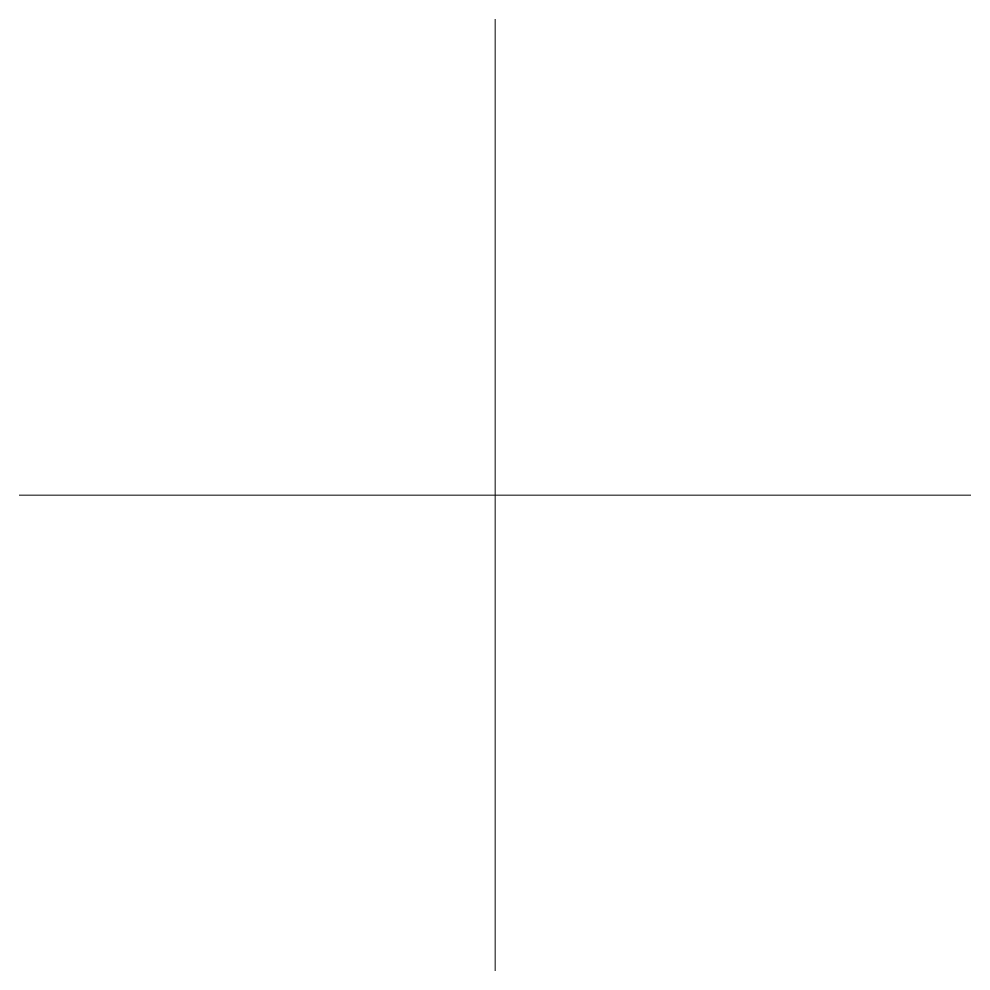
# Model space of a CAD drawing. Header units: millimetres. Extents: x 2150 to 2310, y 1170 to 1330.
import ezdxf

# ---------------------------------------------------------------- set-up
doc = ezdxf.new("R2010")
doc.units = ezdxf.units.MM
doc.layers.add('pomocne', color=3, linetype='Continuous', lineweight=15)

msp = doc.modelspace()

# ---------------------------------------------------------------- linework, layer by layer
at = {"layer": 'pomocne'}
for p, q in [((2230, 1250), (2230, 1330)), ((2230, 1330), (2230, 1170)), ((2310, 1250), (2150, 1250)), ((2230, 1250), (2310, 1250))]:
    msp.add_line(p, q, dxfattribs=at)

doc.saveas('drawing.dxf')
